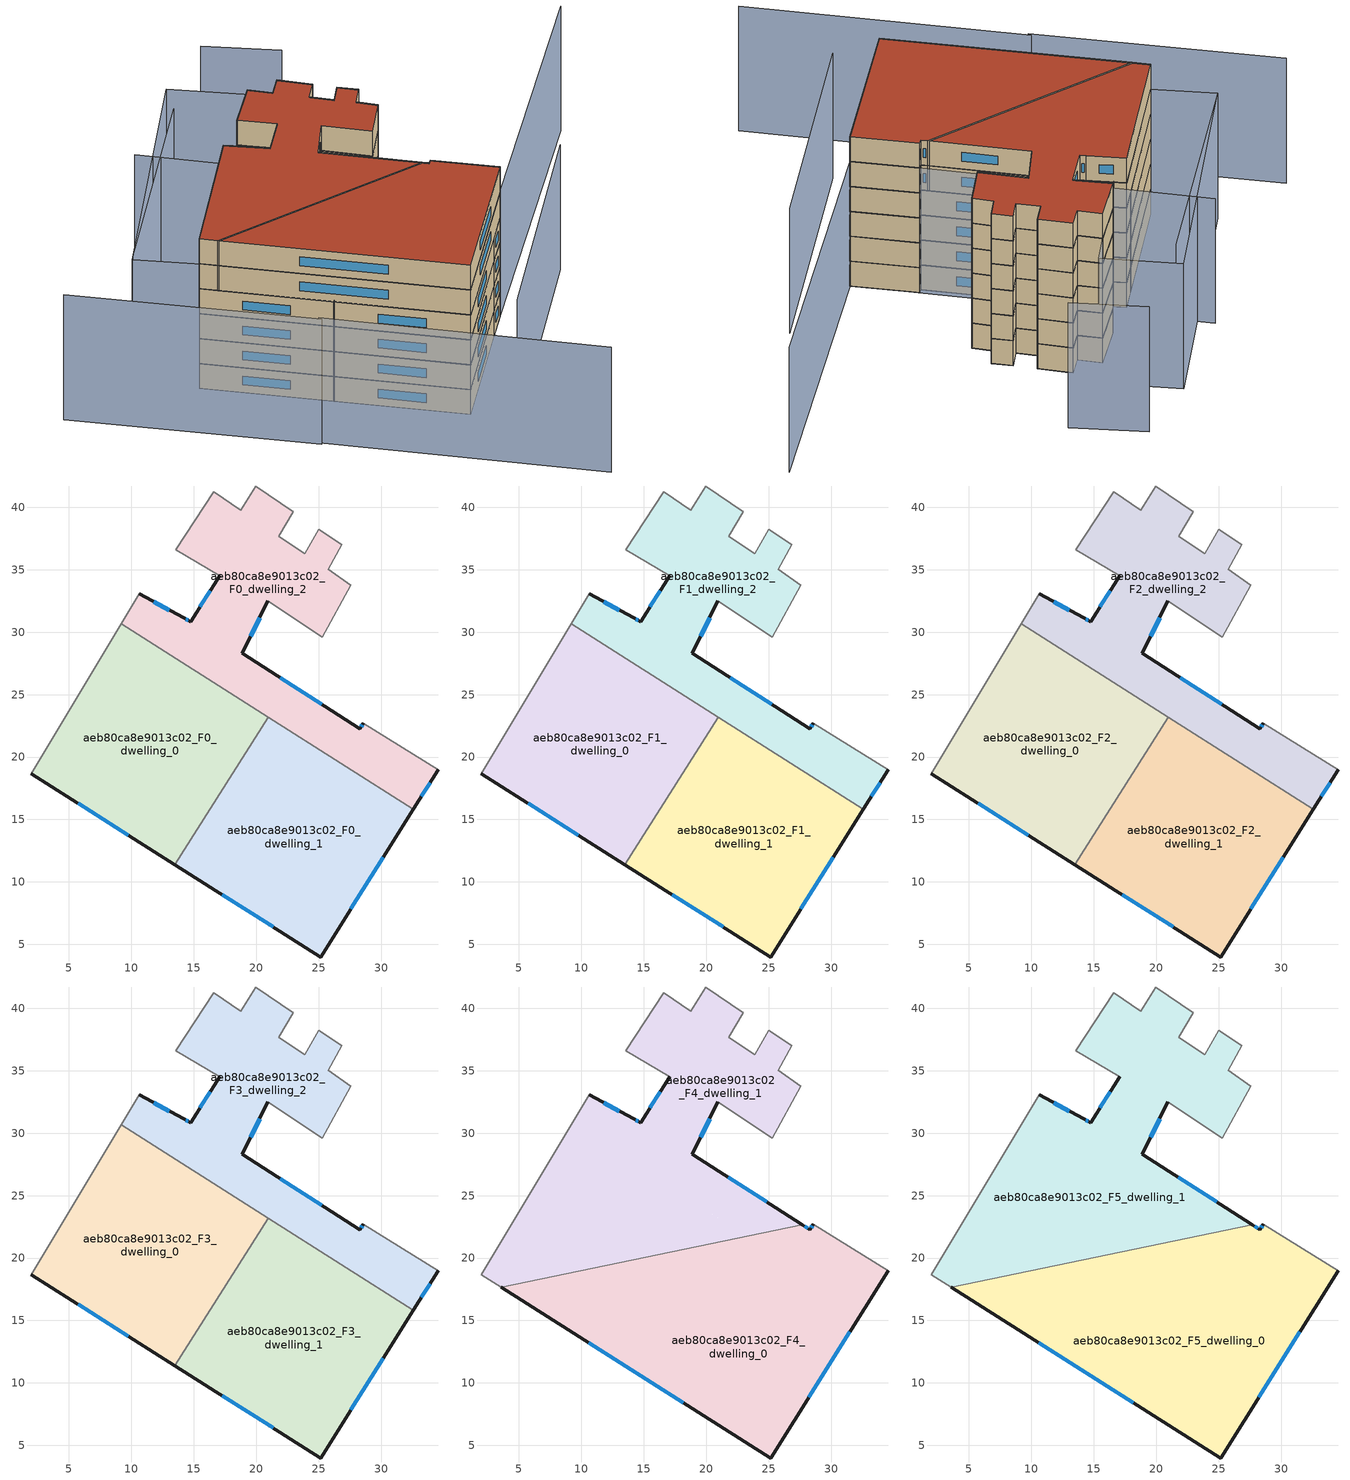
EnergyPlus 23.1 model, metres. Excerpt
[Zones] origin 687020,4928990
aeb80ca8e9013c02_F0_dwelling_0
 floor ground (EU_floor_Construction): 13.49,11.38 20.98,23.2 9.19,30.66 2,18.66 z0
 wall outside (EU_wall_Construction): 13.49,11.38 2,18.66 z0:3
 wall to aeb80ca8e9013c02_F0_dwelling_1 (EU_wall_Construction): 20.98,23.2 13.49,11.38 z0:3
 wall adiabatic (EU_wall_Construction): 2,18.66 9.19,30.66 z0:3
 wall to aeb80ca8e9013c02_F0_dwelling_2 (EU_wall_Construction): 9.19,30.66 20.98,23.2 z0:3
 window (EU_Window_Construction): 9.75,13.75 5.74,16.29 z0.98:2.02
aeb80ca8e9013c02_F0_dwelling_1
 floor ground (EU_floor_Construction): 25.16,3.99 32.59,15.84 20.98,23.2 13.49,11.38 z0
 wall outside (EU_wall_Construction): 32.59,15.84 25.16,3.99 13.49,11.38 z0:3
 wall to aeb80ca8e9013c02_F0_dwelling_2 (EU_wall_Construction): 20.98,23.2 32.59,15.84 z0:3
 window (EU_Window_Construction): 21.36,6.39 17.28,8.98 / 30.17,11.99 27.57,7.84 z0.98:2.02
aeb80ca8e9013c02_F0_dwelling_2
 floor ground (EU_floor_Construction): 32.59,15.84 34.56,18.98 28.59,22.72 28.31,22.28 18.87,28.33 20.94,32.5 25.27,29.6 27.58,33.75 25.78,35.04 26.85,37 25,38.22 23.89,36.26 21.82,37.67 22.97,39.63 19.97,41.71 18.74,39.78 16.61,41.23 13.55,36.6 17.06,34.54 14.74,30.84 14.18,31.15 10.64,33.08 9.19,30.66 z0
 wall outside (EU_wall_Construction): 20.94,32.5 18.87,28.33 28.31,22.28 28.59,22.72 / 34.56,18.98 32.59,15.84 / 10.64,33.08 14.18,31.15 14.74,30.84 17.06,34.54 z0:3
 wall adiabatic (EU_wall_Construction): 17.06,34.54 13.55,36.6 16.61,41.23 18.74,39.78 19.97,41.71 22.97,39.63 21.82,37.67 23.89,36.26 25,38.22 26.85,37 25.78,35.04 27.58,33.75 25.27,29.6 20.94,32.5 / 28.59,22.72 34.56,18.98 / 9.19,30.66 10.64,33.08 z0:3
 window (EU_Window_Construction): 20.26,31.14 19.54,29.68 / 21.94,26.36 25.24,24.25 / 28.4,22.42 28.5,22.57 / 33.92,17.96 33.23,16.86 / 11.79,32.45 13.03,31.78 / 14.36,31.05 14.56,30.94 / 15.49,32.04 16.3,33.33 z0.98:2.02
aeb80ca8e9013c02_F1_dwelling_0
 floor to aeb80ca8e9013c02_F0_dwelling_0 (EU_floor_Construction): 13.49,11.38 20.98,23.2 9.19,30.66 2,18.66 z3
 wall outside (EU_wall_Construction): 13.49,11.38 2,18.66 z3:6
 wall to aeb80ca8e9013c02_F1_dwelling_1 (EU_wall_Construction): 20.98,23.2 13.49,11.38 z3:6
 wall adiabatic (EU_wall_Construction): 2,18.66 9.19,30.66 z3:6
 wall to aeb80ca8e9013c02_F1_dwelling_2 (EU_wall_Construction): 9.19,30.66 20.98,23.2 z3:6
 window (EU_Window_Construction): 9.75,13.75 5.74,16.29 z3.98:5.02
aeb80ca8e9013c02_F1_dwelling_1
 floor to aeb80ca8e9013c02_F0_dwelling_1 (EU_floor_Construction): 25.16,3.99 32.59,15.84 20.98,23.2 13.49,11.38 z3
 wall outside (EU_wall_Construction): 32.59,15.84 25.16,3.99 13.49,11.38 z3:6
 wall to aeb80ca8e9013c02_F1_dwelling_2 (EU_wall_Construction): 20.98,23.2 32.59,15.84 z3:6
 window (EU_Window_Construction): 21.36,6.39 17.28,8.98 / 30.17,11.99 27.57,7.84 z3.98:5.02
aeb80ca8e9013c02_F1_dwelling_2
 floor to aeb80ca8e9013c02_F0_dwelling_2 (EU_floor_Construction): 32.59,15.84 34.56,18.98 28.59,22.72 28.31,22.28 18.87,28.33 20.94,32.5 25.27,29.6 27.58,33.75 25.78,35.04 26.85,37 25,38.22 23.89,36.26 21.82,37.67 22.97,39.63 19.97,41.71 18.74,39.78 16.61,41.23 13.55,36.6 17.06,34.54 14.74,30.84 14.18,31.15 10.64,33.08 9.19,30.66 z3
 wall outside (EU_wall_Construction): 20.94,32.5 18.87,28.33 28.31,22.28 28.59,22.72 / 34.56,18.98 32.59,15.84 / 10.64,33.08 14.18,31.15 14.74,30.84 17.06,34.54 z3:6
 wall adiabatic (EU_wall_Construction): 17.06,34.54 13.55,36.6 16.61,41.23 18.74,39.78 19.97,41.71 22.97,39.63 21.82,37.67 23.89,36.26 25,38.22 26.85,37 25.78,35.04 27.58,33.75 25.27,29.6 20.94,32.5 / 28.59,22.72 34.56,18.98 / 9.19,30.66 10.64,33.08 z3:6
 window (EU_Window_Construction): 20.26,31.14 19.54,29.68 / 21.94,26.36 25.24,24.25 / 28.4,22.42 28.5,22.57 / 33.92,17.96 33.23,16.86 / 11.79,32.45 13.03,31.78 / 14.36,31.05 14.56,30.94 / 15.49,32.04 16.3,33.33 z3.98:5.02
aeb80ca8e9013c02_F2_dwelling_0
 floor to aeb80ca8e9013c02_F1_dwelling_0 (EU_floor_Construction): 13.49,11.38 20.98,23.2 9.19,30.66 2,18.66 z6
 wall outside (EU_wall_Construction): 13.49,11.38 2,18.66 z6:9
 wall to aeb80ca8e9013c02_F2_dwelling_1 (EU_wall_Construction): 20.98,23.2 13.49,11.38 z6:9
 wall adiabatic (EU_wall_Construction): 2,18.66 9.19,30.66 z6:9
 wall to aeb80ca8e9013c02_F2_dwelling_2 (EU_wall_Construction): 9.19,30.66 20.98,23.2 z6:9
 window (EU_Window_Construction): 9.75,13.75 5.74,16.29 z6.98:8.02
aeb80ca8e9013c02_F2_dwelling_1
 floor to aeb80ca8e9013c02_F1_dwelling_1 (EU_floor_Construction): 25.16,3.99 32.59,15.84 20.98,23.2 13.49,11.38 z6
 wall outside (EU_wall_Construction): 32.59,15.84 25.16,3.99 13.49,11.38 z6:9
 wall to aeb80ca8e9013c02_F2_dwelling_2 (EU_wall_Construction): 20.98,23.2 32.59,15.84 z6:9
 window (EU_Window_Construction): 21.36,6.39 17.28,8.98 / 30.17,11.99 27.57,7.84 z6.98:8.02
aeb80ca8e9013c02_F2_dwelling_2
 floor to aeb80ca8e9013c02_F1_dwelling_2 (EU_floor_Construction): 32.59,15.84 34.56,18.98 28.59,22.72 28.31,22.28 18.87,28.33 20.94,32.5 25.27,29.6 27.58,33.75 25.78,35.04 26.85,37 25,38.22 23.89,36.26 21.82,37.67 22.97,39.63 19.97,41.71 18.74,39.78 16.61,41.23 13.55,36.6 17.06,34.54 14.74,30.84 14.18,31.15 10.64,33.08 9.19,30.66 z6
 wall outside (EU_wall_Construction): 20.94,32.5 18.87,28.33 28.31,22.28 28.59,22.72 / 34.56,18.98 32.59,15.84 / 10.64,33.08 14.18,31.15 14.74,30.84 17.06,34.54 z6:9
 wall adiabatic (EU_wall_Construction): 17.06,34.54 13.55,36.6 16.61,41.23 18.74,39.78 19.97,41.71 22.97,39.63 21.82,37.67 23.89,36.26 25,38.22 26.85,37 25.78,35.04 27.58,33.75 25.27,29.6 20.94,32.5 / 28.59,22.72 34.56,18.98 / 9.19,30.66 10.64,33.08 z6:9
 window (EU_Window_Construction): 20.26,31.14 19.54,29.68 / 21.94,26.36 25.24,24.25 / 28.4,22.42 28.5,22.57 / 33.92,17.96 33.23,16.86 / 11.79,32.45 13.03,31.78 / 14.36,31.05 14.56,30.94 / 15.49,32.04 16.3,33.33 z6.98:8.02
aeb80ca8e9013c02_F3_dwelling_0
 floor to aeb80ca8e9013c02_F2_dwelling_0 (EU_floor_Construction): 13.49,11.38 20.98,23.2 9.19,30.66 2,18.66 z9
 wall outside (EU_wall_Construction): 13.49,11.38 2,18.66 z9:12
 wall to aeb80ca8e9013c02_F3_dwelling_1 (EU_wall_Construction): 20.98,23.2 13.49,11.38 z9:12
 wall adiabatic (EU_wall_Construction): 2,18.66 9.19,30.66 z9:12
 wall to aeb80ca8e9013c02_F3_dwelling_2 (EU_wall_Construction): 9.19,30.66 20.98,23.2 z9:12
 window (EU_Window_Construction): 9.75,13.75 5.74,16.29 z9.98:11.02
aeb80ca8e9013c02_F3_dwelling_1
 floor to aeb80ca8e9013c02_F2_dwelling_1 (EU_floor_Construction): 25.16,3.99 32.59,15.84 20.98,23.2 13.49,11.38 z9
 wall outside (EU_wall_Construction): 32.59,15.84 25.16,3.99 13.49,11.38 z9:12
 wall to aeb80ca8e9013c02_F3_dwelling_2 (EU_wall_Construction): 20.98,23.2 32.59,15.84 z9:12
 window (EU_Window_Construction): 21.36,6.39 17.28,8.98 / 30.17,11.99 27.57,7.84 z9.98:11.02
aeb80ca8e9013c02_F3_dwelling_2
 floor to aeb80ca8e9013c02_F2_dwelling_2 (EU_floor_Construction): 32.59,15.84 34.56,18.98 28.59,22.72 28.31,22.28 18.87,28.33 20.94,32.5 25.27,29.6 27.58,33.75 25.78,35.04 26.85,37 25,38.22 23.89,36.26 21.82,37.67 22.97,39.63 19.97,41.71 18.74,39.78 16.61,41.23 13.55,36.6 17.06,34.54 14.74,30.84 14.18,31.15 10.64,33.08 9.19,30.66 z9
 wall outside (EU_wall_Construction): 20.94,32.5 18.87,28.33 28.31,22.28 28.59,22.72 / 34.56,18.98 32.59,15.84 / 10.64,33.08 14.18,31.15 14.74,30.84 17.06,34.54 z9:12
 wall adiabatic (EU_wall_Construction): 17.06,34.54 13.55,36.6 16.61,41.23 18.74,39.78 19.97,41.71 22.97,39.63 21.82,37.67 23.89,36.26 25,38.22 26.85,37 25.78,35.04 27.58,33.75 25.27,29.6 20.94,32.5 / 28.59,22.72 34.56,18.98 / 9.19,30.66 10.64,33.08 z9:12
 window (EU_Window_Construction): 20.26,31.14 19.54,29.68 / 21.94,26.36 25.24,24.25 / 28.4,22.42 28.5,22.57 / 33.92,17.96 33.23,16.86 / 11.79,32.45 13.03,31.78 / 14.36,31.05 14.56,30.94 / 15.49,32.04 16.3,33.33 z9.98:11.02
aeb80ca8e9013c02_F4_dwelling_0
 floor to aeb80ca8e9013c02_F3_dwelling_1 (EU_floor_Construction): 25.16,3.99 32.59,15.84 23.27,21.74 19.57,20.97 13.49,11.38 z12
 floor to aeb80ca8e9013c02_F3_dwelling_0 (EU_floor_Construction): 13.49,11.38 19.57,20.97 3.59,17.65 z12
 floor to aeb80ca8e9013c02_F3_dwelling_2 (EU_floor_Construction): 32.59,15.84 34.56,18.98 28.59,22.72 28.31,22.28 27.7,22.67 23.27,21.74 z12
 wall outside (EU_wall_Construction): 34.56,18.98 25.16,3.99 3.59,17.65 / 27.7,22.67 28.31,22.28 28.59,22.72 z12:15
 wall to aeb80ca8e9013c02_F4_dwelling_1 (EU_wall_Construction): 3.59,17.65 27.7,22.67 z12:15
 wall adiabatic (EU_wall_Construction): 28.59,22.72 34.56,18.98 z12:15
 window (EU_Window_Construction): 31.5,14.1 28.21,8.86 / 18.14,8.43 10.6,13.21 / 27.9,22.54 28.11,22.4 / 28.4,22.42 28.5,22.57 z12.98:14.02
aeb80ca8e9013c02_F4_dwelling_1
 floor to aeb80ca8e9013c02_F3_dwelling_0 (EU_floor_Construction): 19.57,20.97 20.98,23.2 9.19,30.66 2,18.66 3.59,17.65 z12
 floor to aeb80ca8e9013c02_F3_dwelling_2 (EU_floor_Construction): 27.7,22.67 18.87,28.33 20.94,32.5 25.27,29.6 27.58,33.75 25.78,35.04 26.85,37 25,38.22 23.89,36.26 21.82,37.67 22.97,39.63 19.97,41.71 18.74,39.78 16.61,41.23 13.55,36.6 17.06,34.54 14.74,30.84 14.18,31.15 10.64,33.08 9.19,30.66 23.27,21.74 z12
 floor to aeb80ca8e9013c02_F3_dwelling_1 (EU_floor_Construction): 23.27,21.74 20.98,23.2 19.57,20.97 z12
 wall outside (EU_wall_Construction): 20.94,32.5 18.87,28.33 27.7,22.67 / 10.64,33.08 14.18,31.15 14.74,30.84 17.06,34.54 z12:15
 wall adiabatic (EU_wall_Construction): 17.06,34.54 13.55,36.6 16.61,41.23 18.74,39.78 19.97,41.71 22.97,39.63 21.82,37.67 23.89,36.26 25,38.22 26.85,37 25.78,35.04 27.58,33.75 25.27,29.6 20.94,32.5 / 3.59,17.65 2,18.66 10.64,33.08 z12:15
 window (EU_Window_Construction): 20.26,31.14 19.54,29.68 / 21.74,26.49 24.83,24.51 / 11.79,32.45 13.03,31.78 / 14.36,31.05 14.56,30.94 / 15.49,32.04 16.3,33.33 z12.98:14.02
aeb80ca8e9013c02_F5_dwelling_0
 floor to aeb80ca8e9013c02_F4_dwelling_0 (EU_floor_Construction): 25.16,3.99 34.56,18.98 28.59,22.72 28.31,22.28 27.7,22.67 3.59,17.65 z15
 wall outside (EU_wall_Construction): 34.56,18.98 25.16,3.99 3.59,17.65 / 27.7,22.67 28.31,22.28 28.59,22.72 z15:18
 wall to aeb80ca8e9013c02_F5_dwelling_1 (EU_wall_Construction): 3.59,17.65 27.7,22.67 z15:18
 wall adiabatic (EU_wall_Construction): 28.59,22.72 34.56,18.98 z15:18
 window (EU_Window_Construction): 31.5,14.1 28.21,8.86 / 18.14,8.43 10.6,13.21 / 27.9,22.54 28.11,22.4 / 28.4,22.42 28.5,22.57 z15.98:17.02
 roof outside (EU_roof_Construction): 34.56,18.98 25.16,3.99 3.59,17.65 27.7,22.67 28.31,22.28 28.59,22.72 z18
aeb80ca8e9013c02_F5_dwelling_1
 floor to aeb80ca8e9013c02_F4_dwelling_1 (EU_floor_Construction): 27.7,22.67 18.87,28.33 20.94,32.5 25.27,29.6 27.58,33.75 25.78,35.04 26.85,37 25,38.22 23.89,36.26 21.82,37.67 22.97,39.63 19.97,41.71 18.74,39.78 16.61,41.23 13.55,36.6 17.06,34.54 14.74,30.84 14.18,31.15 10.64,33.08 2,18.66 3.59,17.65 z15
 wall outside (EU_wall_Construction): 20.94,32.5 18.87,28.33 27.7,22.67 / 10.64,33.08 14.18,31.15 14.74,30.84 17.06,34.54 z15:18
 wall adiabatic (EU_wall_Construction): 17.06,34.54 13.55,36.6 16.61,41.23 18.74,39.78 19.97,41.71 22.97,39.63 21.82,37.67 23.89,36.26 25,38.22 26.85,37 25.78,35.04 27.58,33.75 25.27,29.6 20.94,32.5 / 3.59,17.65 2,18.66 10.64,33.08 z15:18
 window (EU_Window_Construction): 20.26,31.14 19.54,29.68 / 21.74,26.49 24.83,24.51 / 11.79,32.45 13.03,31.78 / 14.36,31.05 14.56,30.94 / 15.49,32.04 16.3,33.33 z15.98:17.02
 roof outside (EU_roof_Construction): 25,38.22 26.85,37 25.78,35.04 27.58,33.75 25.27,29.6 20.94,32.5 18.87,28.33 27.7,22.67 3.59,17.65 2,18.66 10.64,33.08 14.18,31.15 14.74,30.84 17.06,34.54 13.55,36.6 16.61,41.23 18.74,39.78 19.97,41.71 22.97,39.63 21.82,37.67 23.89,36.26 z18
shading: 9.32,5.29 34.18,-10.72 / -12.54,18.78 9.49,4.88 / 10.24,44.97 -3.64,22.23 / 28.76,0.63 43.25,24.3 / 52.78,47 34.49,18.88 / 34.49,18.88 3.56,38.99 / 24.13,50.41 16.99,54.17 / -3.83,21.89 10.88,48.46 / 10.88,48.46 18.33,44.33 / 18.33,44.33 3.62,17.76 / 3.62,17.76 -3.83,21.89 z0:15
[Building]
EU S2 Campaign: North Axis=0; Terrain=City; Solar Distribution=FullExterior
[Site:Location]
Bologna: Latitude=44.5; Longitude=11.25; Time Zone=1; Elevation=37
[SizingPeriod:WeatherFileDays]
AnnualSizingPeriod: Begin Month=1; Begin Day of Month=1; End Month=12; End Day of Month=31; Day of Week for Start Day=Monday; Use Weather File Daylight Saving Period=No; Use Weather File Rain and Snow Indicators=No
[MATERIAL]
EU_InternalMass_Material: Roughness=MediumRough; Thickness=0.1; Conductivity=1; Density=1800; Specific Heat=900; Thermal Absorptance=0.9; Solar Absorptance=0.7; Visible Absorptance=0.7
[MATERIAL:NOMASS] Roughness=MediumRough; Thermal Absorptance=0.9; Solar Absorptance=0.7; Visible Absorptance=0.7
Name | Thermal Resistance
EU_wall_NoMass | 0.905828
EU_roof_NoMass | 0.37593
EU_floor_NoMass | 0.67114
[WINDOWMATERIAL:SIMPLEGLAZINGSYSTEM]
EU_Window_SimpleGlazing: UFactor=4.52486; Solar Heat Gain Coefficient=0.85; Visible Transmittance=0.85
[CONSTRUCTION]
EU_wall_Construction: EU_wall_NoMass
EU_roof_Construction: EU_roof_NoMass
EU_floor_Construction: EU_floor_NoMass
EU_InternalMass_Construction: EU_InternalMass_Material
EU_Window_Construction: EU_Window_SimpleGlazing
[ZONE] Type=1; Multiplier=1; Ceiling Height=autocalculate; Floor Area=autocalculate; Part of Total Floor Area=Yes
Name | Volume
aeb80ca8e9013c02_F0_dwelling_0; aeb80ca8e9013c02_F1_dwelling_0; aeb80ca8e9013c02_F2_dwelling_0; aeb80ca8e9013c02_F3_dwelling_0 | 578.199
aeb80ca8e9013c02_F4_dwelling_0; aeb80ca8e9013c02_F5_dwelling_0 | 867.311
aeb80ca8e9013c02_F0_dwelling_1; aeb80ca8e9013c02_F1_dwelling_1; aeb80ca8e9013c02_F2_dwelling_1; aeb80ca8e9013c02_F3_dwelling_1 | 578.2
aeb80ca8e9013c02_F4_dwelling_1; aeb80ca8e9013c02_F5_dwelling_1 | 867.3
aeb80ca8e9013c02_F0_dwelling_2; aeb80ca8e9013c02_F1_dwelling_2; aeb80ca8e9013c02_F2_dwelling_2; aeb80ca8e9013c02_F3_dwelling_2 | 578.186
[INTERNALMASS] Construction=EU_InternalMass_Construction
Name | Zone or ZoneList | Surface Area
aeb80ca8e9013c02_F0_dwelling_0_EU_InternalMass | aeb80ca8e9013c02_F0_dwelling_0 | 192.729
aeb80ca8e9013c02_F0_dwelling_1_EU_InternalMass | aeb80ca8e9013c02_F0_dwelling_1 | 192.735
aeb80ca8e9013c02_F0_dwelling_2_EU_InternalMass | aeb80ca8e9013c02_F0_dwelling_2 | 192.729
aeb80ca8e9013c02_F1_dwelling_0_EU_InternalMass | aeb80ca8e9013c02_F1_dwelling_0 | 192.729
aeb80ca8e9013c02_F1_dwelling_1_EU_InternalMass | aeb80ca8e9013c02_F1_dwelling_1 | 192.735
aeb80ca8e9013c02_F1_dwelling_2_EU_InternalMass | aeb80ca8e9013c02_F1_dwelling_2 | 192.729
aeb80ca8e9013c02_F2_dwelling_0_EU_InternalMass | aeb80ca8e9013c02_F2_dwelling_0 | 192.729
aeb80ca8e9013c02_F2_dwelling_1_EU_InternalMass | aeb80ca8e9013c02_F2_dwelling_1 | 192.735
aeb80ca8e9013c02_F2_dwelling_2_EU_InternalMass | aeb80ca8e9013c02_F2_dwelling_2 | 192.729
aeb80ca8e9013c02_F3_dwelling_0_EU_InternalMass | aeb80ca8e9013c02_F3_dwelling_0 | 192.729
aeb80ca8e9013c02_F3_dwelling_1_EU_InternalMass | aeb80ca8e9013c02_F3_dwelling_1 | 192.735
aeb80ca8e9013c02_F3_dwelling_2_EU_InternalMass | aeb80ca8e9013c02_F3_dwelling_2 | 192.729
aeb80ca8e9013c02_F4_dwelling_0_EU_InternalMass | aeb80ca8e9013c02_F4_dwelling_0 | 289.104
aeb80ca8e9013c02_F4_dwelling_1_EU_InternalMass | aeb80ca8e9013c02_F4_dwelling_1 | 289.101
aeb80ca8e9013c02_F5_dwelling_0_EU_InternalMass | aeb80ca8e9013c02_F5_dwelling_0 | 289.104
aeb80ca8e9013c02_F5_dwelling_1_EU_InternalMass | aeb80ca8e9013c02_F5_dwelling_1 | 289.101
[OTHEREQUIPMENT] Fuel Type=Electricity; Design Level Calculation Method=Watts/Area; Power per Zone Floor Area=1; Fraction Latent=0; Fraction Radiant=0; Fraction Lost=0; Carbon Dioxide Generation Rate=0; EndUse Subcategory=EU_Step8_InternalGains
Name | Zone or ZoneList or Space or SpaceList | Schedule
EU_Step8_InternalGain_aeb80ca8e9013c02_F0_dwelling_0_f000 | aeb80ca8e9013c02_F0_dwelling_0 | EU_Step8_GainSchedule_aeb80ca8e9013c02_F0_dwelling_0_f000
EU_Step8_InternalGain_aeb80ca8e9013c02_F0_dwelling_1_f000 | aeb80ca8e9013c02_F0_dwelling_1 | EU_Step8_GainSchedule_aeb80ca8e9013c02_F0_dwelling_1_f000
EU_Step8_InternalGain_aeb80ca8e9013c02_F0_dwelling_2_f000 | aeb80ca8e9013c02_F0_dwelling_2 | EU_Step8_GainSchedule_aeb80ca8e9013c02_F0_dwelling_2_f000
EU_Step8_InternalGain_aeb80ca8e9013c02_F1_dwelling_0_f000 | aeb80ca8e9013c02_F1_dwelling_0 | EU_Step8_GainSchedule_aeb80ca8e9013c02_F1_dwelling_0_f000
EU_Step8_InternalGain_aeb80ca8e9013c02_F1_dwelling_1_f000 | aeb80ca8e9013c02_F1_dwelling_1 | EU_Step8_GainSchedule_aeb80ca8e9013c02_F1_dwelling_1_f000
EU_Step8_InternalGain_aeb80ca8e9013c02_F1_dwelling_2_f000 | aeb80ca8e9013c02_F1_dwelling_2 | EU_Step8_GainSchedule_aeb80ca8e9013c02_F1_dwelling_2_f000
EU_Step8_InternalGain_aeb80ca8e9013c02_F2_dwelling_0_f000 | aeb80ca8e9013c02_F2_dwelling_0 | EU_Step8_GainSchedule_aeb80ca8e9013c02_F2_dwelling_0_f000
EU_Step8_InternalGain_aeb80ca8e9013c02_F2_dwelling_1_f000 | aeb80ca8e9013c02_F2_dwelling_1 | EU_Step8_GainSchedule_aeb80ca8e9013c02_F2_dwelling_1_f000
EU_Step8_InternalGain_aeb80ca8e9013c02_F2_dwelling_2_f000 | aeb80ca8e9013c02_F2_dwelling_2 | EU_Step8_GainSchedule_aeb80ca8e9013c02_F2_dwelling_2_f000
EU_Step8_InternalGain_aeb80ca8e9013c02_F3_dwelling_0_f000 | aeb80ca8e9013c02_F3_dwelling_0 | EU_Step8_GainSchedule_aeb80ca8e9013c02_F3_dwelling_0_f000
EU_Step8_InternalGain_aeb80ca8e9013c02_F3_dwelling_1_f000 | aeb80ca8e9013c02_F3_dwelling_1 | EU_Step8_GainSchedule_aeb80ca8e9013c02_F3_dwelling_1_f000
EU_Step8_InternalGain_aeb80ca8e9013c02_F3_dwelling_2_f000 | aeb80ca8e9013c02_F3_dwelling_2 | EU_Step8_GainSchedule_aeb80ca8e9013c02_F3_dwelling_2_f000
EU_Step8_InternalGain_aeb80ca8e9013c02_F4_dwelling_0_f000 | aeb80ca8e9013c02_F4_dwelling_0 | EU_Step8_GainSchedule_aeb80ca8e9013c02_F4_dwelling_0_f000
EU_Step8_InternalGain_aeb80ca8e9013c02_F4_dwelling_1_f000 | aeb80ca8e9013c02_F4_dwelling_1 | EU_Step8_GainSchedule_aeb80ca8e9013c02_F4_dwelling_1_f000
EU_Step8_InternalGain_aeb80ca8e9013c02_F5_dwelling_0_f000 | aeb80ca8e9013c02_F5_dwelling_0 | EU_Step8_GainSchedule_aeb80ca8e9013c02_F5_dwelling_0_f000
EU_Step8_InternalGain_aeb80ca8e9013c02_F5_dwelling_1_f000 | aeb80ca8e9013c02_F5_dwelling_1 | EU_Step8_GainSchedule_aeb80ca8e9013c02_F5_dwelling_1_f000
[ZONEVENTILATION:DESIGNFLOWRATE] Schedule=EU_AlwaysOn; Design Flow Rate Calculation Method=AirChanges/Hour; Air Changes per Hour=0.73129; Ventilation Type=Natural; Fan Pressure Rise=0; Fan Total Efficiency=1; Constant Term Coefficient=1; Temperature Term Coefficient=0; Velocity Term Coefficient=0; Velocity Squared Term Coefficient=0; Minimum Indoor Temperature=-100; Maximum Indoor Temperature=100; Delta Temperature=-100; Minimum Outdoor Temperature=-100; Maximum Outdoor Temperature=100; Maximum Wind Speed=40
Name | Zone or ZoneList or Space or SpaceList
EU_ConstantAir_aeb80ca8e9013c02_F0_dwelling_0 | aeb80ca8e9013c02_F0_dwelling_0
EU_ConstantAir_aeb80ca8e9013c02_F0_dwelling_1 | aeb80ca8e9013c02_F0_dwelling_1
EU_ConstantAir_aeb80ca8e9013c02_F0_dwelling_2 | aeb80ca8e9013c02_F0_dwelling_2
EU_ConstantAir_aeb80ca8e9013c02_F1_dwelling_0 | aeb80ca8e9013c02_F1_dwelling_0
EU_ConstantAir_aeb80ca8e9013c02_F1_dwelling_1 | aeb80ca8e9013c02_F1_dwelling_1
EU_ConstantAir_aeb80ca8e9013c02_F1_dwelling_2 | aeb80ca8e9013c02_F1_dwelling_2
EU_ConstantAir_aeb80ca8e9013c02_F2_dwelling_0 | aeb80ca8e9013c02_F2_dwelling_0
EU_ConstantAir_aeb80ca8e9013c02_F2_dwelling_1 | aeb80ca8e9013c02_F2_dwelling_1
EU_ConstantAir_aeb80ca8e9013c02_F2_dwelling_2 | aeb80ca8e9013c02_F2_dwelling_2
EU_ConstantAir_aeb80ca8e9013c02_F3_dwelling_0 | aeb80ca8e9013c02_F3_dwelling_0
EU_ConstantAir_aeb80ca8e9013c02_F3_dwelling_1 | aeb80ca8e9013c02_F3_dwelling_1
EU_ConstantAir_aeb80ca8e9013c02_F3_dwelling_2 | aeb80ca8e9013c02_F3_dwelling_2
EU_ConstantAir_aeb80ca8e9013c02_F4_dwelling_0 | aeb80ca8e9013c02_F4_dwelling_0
EU_ConstantAir_aeb80ca8e9013c02_F4_dwelling_1 | aeb80ca8e9013c02_F4_dwelling_1
EU_ConstantAir_aeb80ca8e9013c02_F5_dwelling_0 | aeb80ca8e9013c02_F5_dwelling_0
EU_ConstantAir_aeb80ca8e9013c02_F5_dwelling_1 | aeb80ca8e9013c02_F5_dwelling_1
[HVACTEMPLATE:THERMOSTAT] Constant Heating Setpoint=20; Constant Cooling Setpoint=50
EU_HeatOnly_aeb80ca8e9013c02_F0_dwelling_0; EU_HeatOnly_aeb80ca8e9013c02_F0_dwelling_1; EU_HeatOnly_aeb80ca8e9013c02_F0_dwelling_2; EU_HeatOnly_aeb80ca8e9013c02_F1_dwelling_0; EU_HeatOnly_aeb80ca8e9013c02_F1_dwelling_1; EU_HeatOnly_aeb80ca8e9013c02_F1_dwelling_2; EU_HeatOnly_aeb80ca8e9013c02_F2_dwelling_0; EU_HeatOnly_aeb80ca8e9013c02_F2_dwelling_1; EU_HeatOnly_aeb80ca8e9013c02_F2_dwelling_2; EU_HeatOnly_aeb80ca8e9013c02_F3_dwelling_0; EU_HeatOnly_aeb80ca8e9013c02_F3_dwelling_1; EU_HeatOnly_aeb80ca8e9013c02_F3_dwelling_2; EU_HeatOnly_aeb80ca8e9013c02_F4_dwelling_0; EU_HeatOnly_aeb80ca8e9013c02_F4_dwelling_1; EU_HeatOnly_aeb80ca8e9013c02_F5_dwelling_0; EU_HeatOnly_aeb80ca8e9013c02_F5_dwelling_1
[HVACTEMPLATE:ZONE:IDEALLOADSAIRSYSTEM] System Availability Schedule=EU_AlwaysOn; Maximum Heating Supply Air Temperature=50; Minimum Cooling Supply Air Temperature=13; Maximum Heating Supply Air Humidity Ratio=0.0156; Minimum Cooling Supply Air Humidity Ratio=0.0077; Heating Limit=NoLimit; Cooling Limit=NoLimit; Heating Availability Schedule=EU_AlwaysOn; Cooling Availability Schedule=EU_CoolingOff; Dehumidification Control Type=ConstantSensibleHeatRatio; Cooling Sensible Heat Ratio=0.7; Dehumidification Setpoint=60; Humidification Control Type=None; Humidification Setpoint=30; Outdoor Air Method=None; Outdoor Air Flow Rate per Person=0.00944; Outdoor Air Flow Rate per Zone Floor Area=0; Outdoor Air Flow Rate per Zone=0; Demand Controlled Ventilation Type=None; Outdoor Air Economizer Type=NoEconomizer; Heat Recovery Type=None; Sensible Heat Recovery Effectiveness=0.7; Latent Heat Recovery Effectiveness=0.65
Name | Template Thermostat
aeb80ca8e9013c02_F0_dwelling_0 | EU_HeatOnly_aeb80ca8e9013c02_F0_dwelling_0
aeb80ca8e9013c02_F0_dwelling_1 | EU_HeatOnly_aeb80ca8e9013c02_F0_dwelling_1
aeb80ca8e9013c02_F0_dwelling_2 | EU_HeatOnly_aeb80ca8e9013c02_F0_dwelling_2
aeb80ca8e9013c02_F1_dwelling_0 | EU_HeatOnly_aeb80ca8e9013c02_F1_dwelling_0
aeb80ca8e9013c02_F1_dwelling_1 | EU_HeatOnly_aeb80ca8e9013c02_F1_dwelling_1
aeb80ca8e9013c02_F1_dwelling_2 | EU_HeatOnly_aeb80ca8e9013c02_F1_dwelling_2
aeb80ca8e9013c02_F2_dwelling_0 | EU_HeatOnly_aeb80ca8e9013c02_F2_dwelling_0
aeb80ca8e9013c02_F2_dwelling_1 | EU_HeatOnly_aeb80ca8e9013c02_F2_dwelling_1
aeb80ca8e9013c02_F2_dwelling_2 | EU_HeatOnly_aeb80ca8e9013c02_F2_dwelling_2
aeb80ca8e9013c02_F3_dwelling_0 | EU_HeatOnly_aeb80ca8e9013c02_F3_dwelling_0
aeb80ca8e9013c02_F3_dwelling_1 | EU_HeatOnly_aeb80ca8e9013c02_F3_dwelling_1
aeb80ca8e9013c02_F3_dwelling_2 | EU_HeatOnly_aeb80ca8e9013c02_F3_dwelling_2
aeb80ca8e9013c02_F4_dwelling_0 | EU_HeatOnly_aeb80ca8e9013c02_F4_dwelling_0
aeb80ca8e9013c02_F4_dwelling_1 | EU_HeatOnly_aeb80ca8e9013c02_F4_dwelling_1
aeb80ca8e9013c02_F5_dwelling_0 | EU_HeatOnly_aeb80ca8e9013c02_F5_dwelling_0
aeb80ca8e9013c02_F5_dwelling_1 | EU_HeatOnly_aeb80ca8e9013c02_F5_dwelling_1
[SIZING:ZONE] Zone Cooling Design Supply Air Temperature Input Method=SupplyAirTemperature; Zone Cooling Design Supply Air Temperature=13; Zone Heating Design Supply Air Temperature Input Method=SupplyAirTemperature; Zone Heating Design Supply Air Temperature=50; Zone Cooling Design Supply Air Humidity Ratio=0.008; Zone Heating Design Supply Air Humidity Ratio=0.008; Cooling Design Air Flow Method=DesignDay; Cooling Design Air Flow Rate=0; Cooling Minimum Air Flow per Zone Floor Area=0.000762; Cooling Minimum Air Flow=0; Cooling Minimum Air Flow Fraction=0.2; Heating Design Air Flow Method=DesignDay; Heating Design Air Flow Rate=0; Heating Maximum Air Flow per Zone Floor Area=0.002032; Heating Maximum Air Flow=0.141576; Heating Maximum Air Flow Fraction=0.3; Account for Dedicated Outdoor Air System=No; Dedicated Outdoor Air System Control Strategy=NeutralSupplyAir; Dedicated Outdoor Air Low Setpoint Temperature for Design=autosize; Dedicated Outdoor Air High Setpoint Temperature for Design=autosize; Zone Load Sizing Method=Sensible Load Only No Latent Load; Zone Latent Cooling Design Supply Air Humidity Ratio Input Method=HumidityRatioDifference; Zone Cooling Design Supply Air Humidity Ratio Difference=0.005; Zone Latent Heating Design Supply Air Humidity Ratio Input Method=HumidityRatioDifference; Zone Humidification Design Supply Air Humidity Ratio Difference=0.005
aeb80ca8e9013c02_F0_dwelling_0; aeb80ca8e9013c02_F0_dwelling_1; aeb80ca8e9013c02_F0_dwelling_2; aeb80ca8e9013c02_F1_dwelling_0; aeb80ca8e9013c02_F1_dwelling_1; aeb80ca8e9013c02_F1_dwelling_2; aeb80ca8e9013c02_F2_dwelling_0; aeb80ca8e9013c02_F2_dwelling_1; aeb80ca8e9013c02_F2_dwelling_2; aeb80ca8e9013c02_F3_dwelling_0; aeb80ca8e9013c02_F3_dwelling_1; aeb80ca8e9013c02_F3_dwelling_2; aeb80ca8e9013c02_F4_dwelling_0; aeb80ca8e9013c02_F4_dwelling_1; aeb80ca8e9013c02_F5_dwelling_0; aeb80ca8e9013c02_F5_dwelling_1
[SCHEDULE:CONSTANT]
Name | Hourly Value
EU_AlwaysOn | 1
EU_CoolingOff | 0
[SCHEDULE:FILE] Column Number=1; Rows to Skip at Top=0; Number of Hours of Data=8760; Column Separator=Comma; Interpolate to Timestep=No; Minutes per Item=60; Adjust Schedule for Daylight Savings=Yes
Name | File
EU_Step8_GainSchedule_aeb80ca8e9013c02_F0_dwelling_0_f000 | ../../schedules/aeb80ca8e9013c02/aeb80ca8e9013c02_F0_dwelling_0_f000_gain.csv
EU_Step8_GainSchedule_aeb80ca8e9013c02_F0_dwelling_1_f000 | ../../schedules/aeb80ca8e9013c02/aeb80ca8e9013c02_F0_dwelling_1_f000_gain.csv
EU_Step8_GainSchedule_aeb80ca8e9013c02_F0_dwelling_2_f000 | ../../schedules/aeb80ca8e9013c02/aeb80ca8e9013c02_F0_dwelling_2_f000_gain.csv
EU_Step8_GainSchedule_aeb80ca8e9013c02_F1_dwelling_0_f000 | ../../schedules/aeb80ca8e9013c02/aeb80ca8e9013c02_F1_dwelling_0_f000_gain.csv
EU_Step8_GainSchedule_aeb80ca8e9013c02_F1_dwelling_1_f000 | ../../schedules/aeb80ca8e9013c02/aeb80ca8e9013c02_F1_dwelling_1_f000_gain.csv
EU_Step8_GainSchedule_aeb80ca8e9013c02_F1_dwelling_2_f000 | ../../schedules/aeb80ca8e9013c02/aeb80ca8e9013c02_F1_dwelling_2_f000_gain.csv
EU_Step8_GainSchedule_aeb80ca8e9013c02_F2_dwelling_0_f000 | ../../schedules/aeb80ca8e9013c02/aeb80ca8e9013c02_F2_dwelling_0_f000_gain.csv
EU_Step8_GainSchedule_aeb80ca8e9013c02_F2_dwelling_1_f000 | ../../schedules/aeb80ca8e9013c02/aeb80ca8e9013c02_F2_dwelling_1_f000_gain.csv
EU_Step8_GainSchedule_aeb80ca8e9013c02_F2_dwelling_2_f000 | ../../schedules/aeb80ca8e9013c02/aeb80ca8e9013c02_F2_dwelling_2_f000_gain.csv
EU_Step8_GainSchedule_aeb80ca8e9013c02_F3_dwelling_0_f000 | ../../schedules/aeb80ca8e9013c02/aeb80ca8e9013c02_F3_dwelling_0_f000_gain.csv
EU_Step8_GainSchedule_aeb80ca8e9013c02_F3_dwelling_1_f000 | ../../schedules/aeb80ca8e9013c02/aeb80ca8e9013c02_F3_dwelling_1_f000_gain.csv
EU_Step8_GainSchedule_aeb80ca8e9013c02_F3_dwelling_2_f000 | ../../schedules/aeb80ca8e9013c02/aeb80ca8e9013c02_F3_dwelling_2_f000_gain.csv
EU_Step8_GainSchedule_aeb80ca8e9013c02_F4_dwelling_0_f000 | ../../schedules/aeb80ca8e9013c02/aeb80ca8e9013c02_F4_dwelling_0_f000_gain.csv
EU_Step8_GainSchedule_aeb80ca8e9013c02_F4_dwelling_1_f000 | ../../schedules/aeb80ca8e9013c02/aeb80ca8e9013c02_F4_dwelling_1_f000_gain.csv
EU_Step8_GainSchedule_aeb80ca8e9013c02_F5_dwelling_0_f000 | ../../schedules/aeb80ca8e9013c02/aeb80ca8e9013c02_F5_dwelling_0_f000_gain.csv
EU_Step8_GainSchedule_aeb80ca8e9013c02_F5_dwelling_1_f000 | ../../schedules/aeb80ca8e9013c02/aeb80ca8e9013c02_F5_dwelling_1_f000_gain.csv
